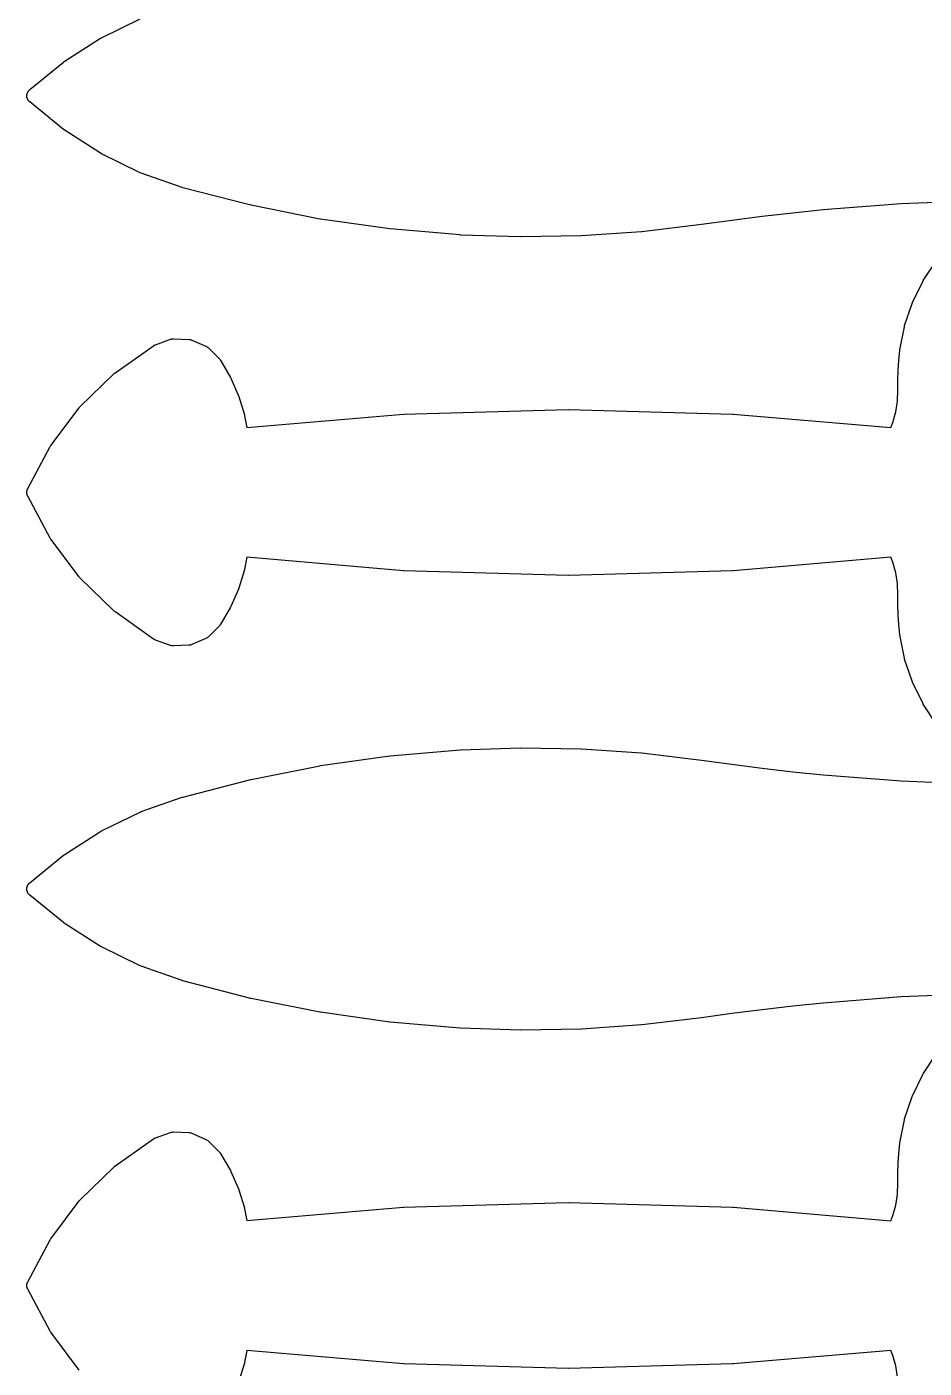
# Model space of a CAD drawing. Header units: metres. Extents: x 0 to 3000, y 0 to 1200.
# Drawn here: x 2038.2 to 2264.4, y 351.4 to 689.6 of the extents above; entities that cross this region are included whole.
import ezdxf

# ---------------------------------------------------------------- set-up
doc = ezdxf.new("R2010")
doc.units = ezdxf.units.M

msp = doc.modelspace()

# ---------------------------------------------------------------- linework, layer by layer
at = {"color": 1}
for points in [[(2278.35, 645.81), (2258.63, 645.05), (2238.94, 643.5), (2231.28, 642.7), (2223.61, 641.81), (2215.96, 640.84), (2208.3, 639.77), (2208.28, 639.77), (2208.27, 639.77), (2193.22, 637.98), (2193.12, 637.97), (2178.01, 636.94), (2177.91, 636.93), (2162.77, 636.66), (2162.67, 636.66), (2147.53, 637.15), (2147.48, 637.16), (2147.42, 637.16), (2129.8, 638.67), (2129.69, 638.68), (2112.19, 641.17), (2112.08, 641.19), (2094.75, 644.65), (2094.64, 644.67), (2077.51, 649.09), (2077.43, 649.11), (2077.34, 649.14), (2067.01, 652.77), (2066.8, 652.86), (2056.99, 657.65), (2056.79, 657.76), (2047.59, 663.65), (2047.41, 663.78), (2038.93, 670.71), (2038.92, 670.72), (2038.92, 670.72), (2038.85, 670.78), (2038.78, 670.84), (2038.78, 670.85), (2038.78, 670.85), (2038.71, 670.92), (2038.65, 670.99), (2038.65, 670.99), (2038.64, 671), (2038.59, 671.07), (2038.53, 671.15), (2038.53, 671.15), (2038.53, 671.15), (2038.48, 671.23), (2038.43, 671.32), (2038.43, 671.32), (2038.43, 671.32), (2038.39, 671.41), (2038.35, 671.49), (2038.35, 671.5), (2038.34, 671.5), (2038.31, 671.59), (2038.28, 671.68), (2038.28, 671.68), (2038.28, 671.69), (2038.25, 671.78), (2038.23, 671.87), (2038.23, 671.87), (2038.23, 671.88), (2038.22, 671.97), (2038.2, 672.06), (2038.2, 672.07), (2038.2, 672.07), (2038.2, 672.16), (2038.19, 672.26), (2038.19, 672.26), (2038.19, 672.27), (2038.2, 672.36), (2038.2, 672.45), (2038.2, 672.46), (2038.2, 672.46), (2038.22, 672.56), (2038.23, 672.65), (2038.23, 672.65), (2038.23, 672.66), (2038.25, 672.75), (2038.28, 672.84), (2038.28, 672.84), (2038.28, 672.85), (2038.31, 672.93), (2038.34, 673.02), (2038.35, 673.03), (2038.35, 673.03), (2038.39, 673.12), (2038.43, 673.2), (2038.43, 673.2), (2038.43, 673.21), (2038.48, 673.29), (2038.53, 673.37), (2038.53, 673.37), (2038.53, 673.38), (2038.59, 673.45), (2038.64, 673.53), (2038.65, 673.53), (2038.65, 673.53), (2038.71, 673.6), (2038.78, 673.67), (2038.78, 673.68), (2038.78, 673.68), (2038.85, 673.74), (2038.92, 673.81), (2038.92, 673.81), (2038.93, 673.81), (2047.41, 680.74), (2047.59, 680.88), (2056.79, 686.76), (2056.99, 686.88), (2066.8, 691.66)], [(2267.46, 513.93), (2264.18, 518.86), (2264.05, 519.09), (2261.46, 524.39), (2261.36, 524.64), (2259.5, 530.23), (2259.43, 530.48), (2258.32, 536.3), (2258.31, 536.38), (2258.3, 536.46), (2258.04, 538.9), (2258.03, 538.97), (2257.86, 541.42), (2257.86, 541.49), (2257.78, 543.94), (2257.78, 544.01), (2257.78, 546.42), (2257.67, 549.25), (2257.26, 551.97), (2256.55, 554.63), (2256.04, 555.91), (2216.24, 552.51), (2216.13, 552.51), (2174.74, 551.33), (2174.63, 551.33), (2133.24, 552.51), (2133.13, 552.51), (2093.65, 555.89), (2093.11, 552.93), (2093.06, 552.71), (2091.66, 548.11), (2091.58, 547.89), (2089.65, 543.49), (2089.55, 543.28), (2087.12, 539.11), (2087.09, 539.07), (2087.06, 539.02), (2087.04, 538.98), (2087.02, 538.95), (2086.98, 538.9), (2086.95, 538.86), (2086.92, 538.83), (2086.89, 538.79), (2086.85, 538.75), (2086.82, 538.71), (2083.98, 535.84), (2083.84, 535.71), (2083.69, 535.6), (2083.53, 535.5), (2083.36, 535.41), (2079.78, 533.86), (2079.61, 533.79), (2079.43, 533.74), (2079.24, 533.71), (2079.06, 533.69), (2075.16, 533.55), (2074.97, 533.55), (2074.78, 533.57), (2074.59, 533.61), (2074.41, 533.66), (2070.61, 535.03), (2070.54, 535.06), (2070.47, 535.08), (2070.45, 535.09), (2070.43, 535.1), (2070.36, 535.14), (2070.3, 535.17), (2070.28, 535.19), (2070.26, 535.2), (2070.19, 535.24), (2070.13, 535.28), (2060.35, 542.2), (2060.23, 542.3), (2060.11, 542.4), (2051.57, 550.71), (2051.46, 550.83), (2051.37, 550.95), (2044.21, 560.48), (2044.13, 560.6), (2044.05, 560.74), (2038.43, 571.32), (2038.39, 571.41), (2038.35, 571.49), (2038.35, 571.5), (2038.34, 571.5), (2038.31, 571.59), (2038.28, 571.68), (2038.28, 571.68), (2038.28, 571.69), (2038.25, 571.78), (2038.23, 571.87), (2038.23, 571.87), (2038.23, 571.88), (2038.22, 571.97), (2038.2, 572.06), (2038.2, 572.07), (2038.2, 572.07), (2038.2, 572.16), (2038.19, 572.26), (2038.19, 572.26), (2038.19, 572.27), (2038.2, 572.36), (2038.2, 572.45), (2038.2, 572.46), (2038.2, 572.46), (2038.22, 572.56), (2038.23, 572.65), (2038.23, 572.65), (2038.23, 572.66), (2038.25, 572.75), (2038.28, 572.84), (2038.28, 572.84), (2038.28, 572.85), (2038.31, 572.93), (2038.34, 573.02), (2038.35, 573.03), (2038.35, 573.03), (2038.39, 573.12), (2038.43, 573.2), (2044.05, 583.79), (2044.13, 583.92), (2044.21, 584.05), (2051.37, 593.58), (2051.46, 593.7), (2051.57, 593.81), (2060.11, 602.12), (2060.23, 602.22), (2060.35, 602.32), (2070.13, 609.25), (2070.19, 609.29), (2070.26, 609.33), (2070.28, 609.34), (2070.3, 609.35), (2070.36, 609.38), (2070.43, 609.42), (2070.45, 609.43), (2070.47, 609.44), (2070.54, 609.47), (2070.61, 609.5), (2074.41, 610.86), (2074.59, 610.92), (2074.78, 610.95), (2074.97, 610.97), (2075.16, 610.98), (2079.06, 610.83), (2079.24, 610.82), (2079.43, 610.78), (2079.61, 610.73), (2079.78, 610.67), (2083.36, 609.11), (2083.53, 609.03), (2083.69, 608.93), (2083.84, 608.81), (2083.98, 608.68), (2086.82, 605.81), (2086.85, 605.77), (2086.89, 605.73), (2086.92, 605.7), (2086.95, 605.66), (2086.98, 605.62), (2087.02, 605.58), (2087.04, 605.54), (2087.06, 605.51), (2087.09, 605.46), (2087.12, 605.41), (2089.55, 601.25), (2089.65, 601.04), (2091.58, 596.63), (2091.66, 596.42), (2093.06, 591.82), (2093.11, 591.59), (2093.65, 588.64), (2133.13, 592.01), (2133.24, 592.02), (2174.63, 593.19), (2174.74, 593.19), (2216.13, 592.02), (2216.24, 592.01), (2256.04, 588.61), (2256.55, 589.9), (2257.26, 592.55), (2257.67, 595.27), (2257.78, 598.1), (2257.78, 600.52), (2257.78, 600.59), (2257.86, 603.04), (2257.86, 603.11), (2258.03, 605.55), (2258.04, 605.62), (2258.3, 608.06), (2258.31, 608.14), (2258.32, 608.23), (2259.43, 614.04), (2259.5, 614.3), (2261.36, 619.89), (2261.46, 620.13), (2264.05, 625.43), (2264.18, 625.66), (2267.46, 630.59)], [(2278.35, 445.81), (2258.63, 445.05), (2238.94, 443.5), (2231.28, 442.7), (2223.61, 441.81), (2215.96, 440.84), (2208.3, 439.77), (2208.28, 439.77), (2208.27, 439.77), (2193.22, 437.98), (2193.12, 437.97), (2178.01, 436.94), (2177.91, 436.93), (2162.77, 436.66), (2162.67, 436.66), (2147.53, 437.15), (2147.48, 437.16), (2147.42, 437.16), (2129.8, 438.67), (2129.69, 438.68), (2112.19, 441.17), (2112.08, 441.19), (2094.75, 444.65), (2094.64, 444.67), (2077.51, 449.09), (2077.43, 449.11), (2077.34, 449.14), (2067.01, 452.77), (2066.8, 452.86), (2056.99, 457.65), (2056.79, 457.76), (2047.59, 463.65), (2047.41, 463.78), (2038.93, 470.71), (2038.92, 470.72), (2038.92, 470.72), (2038.85, 470.78), (2038.78, 470.84), (2038.78, 470.85), (2038.78, 470.85), (2038.71, 470.92), (2038.65, 470.99), (2038.65, 470.99), (2038.64, 471), (2038.59, 471.07), (2038.53, 471.15), (2038.53, 471.15), (2038.53, 471.15), (2038.48, 471.23), (2038.43, 471.32), (2038.43, 471.32), (2038.43, 471.32), (2038.39, 471.41), (2038.35, 471.49), (2038.35, 471.5), (2038.34, 471.5), (2038.31, 471.59), (2038.28, 471.68), (2038.28, 471.68), (2038.28, 471.69), (2038.25, 471.78), (2038.23, 471.87), (2038.23, 471.87), (2038.23, 471.88), (2038.22, 471.97), (2038.2, 472.06), (2038.2, 472.07), (2038.2, 472.07), (2038.2, 472.16), (2038.19, 472.26), (2038.19, 472.26), (2038.19, 472.27), (2038.2, 472.36), (2038.2, 472.45), (2038.2, 472.46), (2038.2, 472.46), (2038.22, 472.56), (2038.23, 472.65), (2038.23, 472.65), (2038.23, 472.66), (2038.25, 472.75), (2038.28, 472.84), (2038.28, 472.84), (2038.28, 472.85), (2038.31, 472.93), (2038.34, 473.02), (2038.35, 473.03), (2038.35, 473.03), (2038.39, 473.12), (2038.43, 473.2), (2038.43, 473.2), (2038.43, 473.21), (2038.48, 473.29), (2038.53, 473.37), (2038.53, 473.37), (2038.53, 473.38), (2038.59, 473.45), (2038.64, 473.53), (2038.65, 473.53), (2038.65, 473.53), (2038.71, 473.6), (2038.78, 473.67), (2038.78, 473.68), (2038.78, 473.68), (2038.85, 473.74), (2038.92, 473.81), (2038.92, 473.81), (2038.93, 473.81), (2047.41, 480.74), (2047.59, 480.88), (2056.79, 486.76), (2056.99, 486.88), (2066.8, 491.66), (2067.01, 491.75), (2077.34, 495.39), (2077.43, 495.41), (2077.51, 495.44), (2094.64, 499.85), (2094.75, 499.88), (2112.08, 503.33), (2112.19, 503.35), (2129.69, 505.84), (2129.8, 505.85), (2147.42, 507.36), (2147.48, 507.37), (2147.53, 507.37), (2162.67, 507.86), (2162.77, 507.86), (2177.91, 507.59), (2178.01, 507.59), (2193.12, 506.56), (2193.22, 506.55), (2208.27, 504.76), (2208.28, 504.75), (2208.3, 504.75), (2215.96, 503.69), (2223.61, 502.71), (2231.28, 501.82), (2238.94, 501.02), (2258.63, 499.48), (2278.35, 498.72)], [(2051.37, 350.95), (2044.21, 360.48), (2044.13, 360.6), (2044.05, 360.74), (2038.43, 371.32), (2038.39, 371.41), (2038.35, 371.49), (2038.35, 371.5), (2038.34, 371.5), (2038.31, 371.59), (2038.28, 371.68), (2038.28, 371.68), (2038.28, 371.69), (2038.25, 371.78), (2038.23, 371.87), (2038.23, 371.87), (2038.23, 371.88), (2038.22, 371.97), (2038.2, 372.06), (2038.2, 372.07), (2038.2, 372.07), (2038.2, 372.16), (2038.19, 372.26), (2038.19, 372.26), (2038.19, 372.27), (2038.2, 372.36), (2038.2, 372.45), (2038.2, 372.46), (2038.2, 372.46), (2038.22, 372.56), (2038.23, 372.65), (2038.23, 372.65), (2038.23, 372.66), (2038.25, 372.75), (2038.28, 372.84), (2038.28, 372.84), (2038.28, 372.85), (2038.31, 372.93), (2038.34, 373.02), (2038.35, 373.03), (2038.35, 373.03), (2038.39, 373.12), (2038.43, 373.2), (2044.05, 383.79), (2044.13, 383.92), (2044.21, 384.05), (2051.37, 393.58), (2051.46, 393.7), (2051.57, 393.81), (2060.11, 402.12), (2060.23, 402.22), (2060.35, 402.32), (2070.13, 409.25), (2070.19, 409.29), (2070.26, 409.33), (2070.28, 409.34), (2070.3, 409.35), (2070.36, 409.38), (2070.43, 409.42), (2070.45, 409.43), (2070.47, 409.44), (2070.54, 409.47), (2070.61, 409.5), (2074.41, 410.86), (2074.59, 410.92), (2074.78, 410.95), (2074.97, 410.97), (2075.16, 410.98), (2079.06, 410.83), (2079.24, 410.82), (2079.43, 410.78), (2079.61, 410.73), (2079.78, 410.67), (2083.36, 409.11), (2083.53, 409.03), (2083.69, 408.93), (2083.84, 408.81), (2083.98, 408.68), (2086.82, 405.81), (2086.85, 405.77), (2086.89, 405.73), (2086.92, 405.7), (2086.95, 405.66), (2086.98, 405.62), (2087.02, 405.58), (2087.04, 405.54), (2087.06, 405.51), (2087.09, 405.46), (2087.12, 405.41), (2089.55, 401.25), (2089.65, 401.04), (2091.58, 396.63), (2091.66, 396.42), (2093.06, 391.82), (2093.11, 391.59), (2093.65, 388.64), (2133.13, 392.01), (2133.24, 392.02), (2174.63, 393.19), (2174.74, 393.19), (2216.13, 392.02), (2216.24, 392.01), (2256.04, 388.61), (2256.55, 389.9), (2257.26, 392.55), (2257.67, 395.27), (2257.78, 398.1), (2257.78, 400.52), (2257.78, 400.59), (2257.86, 403.04), (2257.86, 403.11), (2258.03, 405.55), (2258.04, 405.62), (2258.3, 408.06), (2258.31, 408.14), (2258.32, 408.23), (2259.43, 414.04), (2259.5, 414.3), (2261.36, 419.89), (2261.46, 420.13), (2264.05, 425.43), (2264.18, 425.66), (2267.46, 430.59)], [(2174.63, 351.33), (2133.24, 352.51), (2133.13, 352.51), (2093.65, 355.89), (2093.11, 352.93), (2093.06, 352.71), (2091.66, 348.11)], [(2257.67, 349.25), (2257.26, 351.97), (2256.55, 354.63), (2256.04, 355.91), (2216.24, 352.51), (2216.13, 352.51), (2174.74, 351.33)]]:
    msp.add_lwpolyline(points, dxfattribs=at)

doc.saveas('drawing.dxf')
